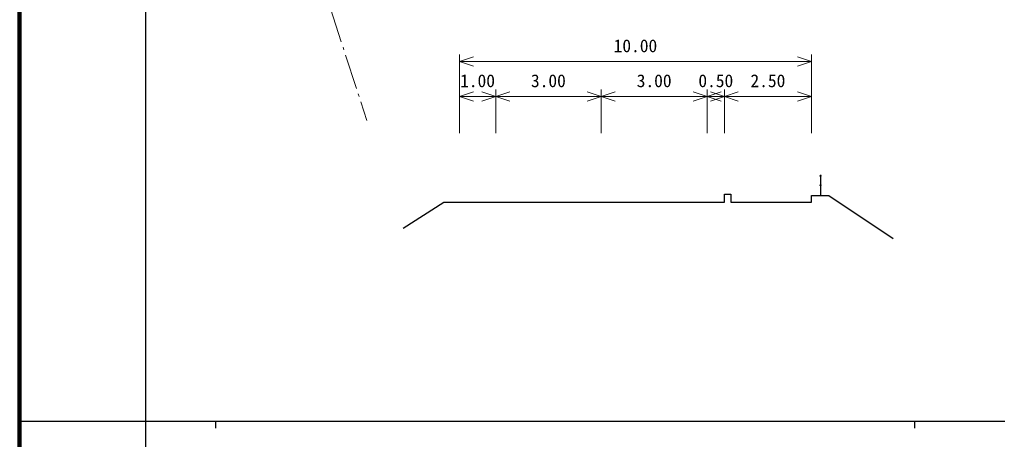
# Model space of a CAD drawing. Units: millimetres, scale not verified. Extents: x 40000 to 680000, y 20000 to 380000.
# Drawn here: x 40000 to 179854, y 202409 to 262467 of the extents above; entities that cross this region are included whole.
import ezdxf
from ezdxf.enums import TextEntityAlignment as Align

# ---------------------------------------------------------------- set-up
doc = ezdxf.new("R2010")
doc.units = ezdxf.units.MM
doc.header["$LTSCALE"] = 1000
for name, color, linetype, lineweight in [('M-BGD', 7, 'Continuous', 25), ('M-BMK-HTXT', 7, 'Continuous', 13), ('M-STR-HTXT', 7, 'Continuous', 13), ('M-TTL', 2, 'Continuous', 140), ('M-TTL-BAND', 7, 'Continuous', 25)]:
    doc.layers.add(name, color=color, linetype=linetype, lineweight=lineweight)
doc.styles.add('ＭＳ ゴシック', font='')
doc.styles.get('ＭＳ ゴシック').set_extended_font_data('MS Gothic')

msp = doc.modelspace()

# ---------------------------------------------------------------- linework, layer by layer
at = {"layer": 'M-BGD'}
msp.add_line((154618, 237279), (154618, 240279), dxfattribs=at)
msp.add_lwpolyline([(94847, 232622), (100660, 236366), (140796, 236366), (140796, 237468), (141744, 237468), (141744, 236357), (153258, 236357), (153258, 237279), (155726, 237279), (164923, 231164)], dxfattribs=at)
for centre in [(154548, 240104), (154548, 238774)]:
    msp.add_circle(centre, 70, dxfattribs=at)
at = {"layer": 'M-BMK-HTXT'}
for p, q in [((84470, 264025), (86015, 259270)), ((86262, 258509), (86385, 258128)), ((86632, 257368), (88176, 252612)), ((88423, 251851), (88547, 251471)), ((88794, 250710), (89667, 248021))]:
    msp.add_line(p, q, dxfattribs=at)
at = {"layer": 'M-STR-HTXT'}
for p, q in [((102901, 246230), (102901, 257446)), ((153258, 246230), (153258, 257446)), ((102901, 256446), (104901, 257113)), ((102901, 256446), (153258, 256446)), ((102901, 256446), (104901, 255779)), ((153258, 256446), (151258, 257113)), ((153258, 256446), (151258, 255779)), ((102901, 251446), (104901, 252113)), ((108100, 251446), (106100, 252113)), ((108100, 246230), (108100, 252446)), ((108100, 251446), (110100, 252113)), ((123160, 251446), (121160, 252113)), ((123160, 246230), (123160, 252446)), ((123160, 251446), (125160, 252113)), ((138357, 251446), (136357, 252113)), ((138357, 246230), (138357, 252446)), ((138357, 251446), (140357, 252113)), ((140796, 251446), (138796, 252113)), ((140796, 246230), (140796, 252446)), ((140796, 251446), (142796, 252113)), ((153258, 251446), (151258, 252113)), ((102901, 251446), (108100, 251446)), ((102901, 251446), (104901, 250779)), ((108100, 251446), (106100, 250779)), ((108100, 251446), (123160, 251446)), ((108100, 251446), (110100, 250779)), ((123160, 251446), (121160, 250779)), ((123160, 251446), (138357, 251446)), ((123160, 251446), (125160, 250779)), ((138357, 251446), (136357, 250779)), ((138357, 251446), (140796, 251446)), ((138357, 251446), (140357, 250779)), ((140796, 251446), (138796, 250779)), ((140796, 251446), (153258, 251446)), ((140796, 251446), (142796, 250779)), ((153258, 251446), (151258, 250779))]:
    msp.add_line(p, q, dxfattribs=at)
at = {"layer": 'M-TTL'}
msp.add_line((40000, 380000), (40000, 20000), dxfattribs=at)
at = {"layer": 'M-TTL-BAND'}
for p, q in [((58000, 370000), (58000, 20000)), ((40000, 205000), (579000, 205000)), ((68000, 205000), (68000, 204000)), ((168000, 205000), (168000, 204000))]:
    msp.add_line(p, q, dxfattribs=at)

# ---------------------------------------------------------------- texts
at = {"layer": 'M-STR-HTXT', "style": 'ＭＳ ゴシック'}
for s, p in [('10.00', (128080, 257246)), ('1.00', (105501, 252246)), ('3.00', (115630, 252246)), ('3.00', (130759, 252246)), ('0.50', (139576, 252246)), ('2.50', (147027, 252246))]:
    msp.add_text(s, height=1833, dxfattribs=at).set_placement(p, align=Align.BOTTOM_CENTER)

doc.saveas('drawing.dxf')
